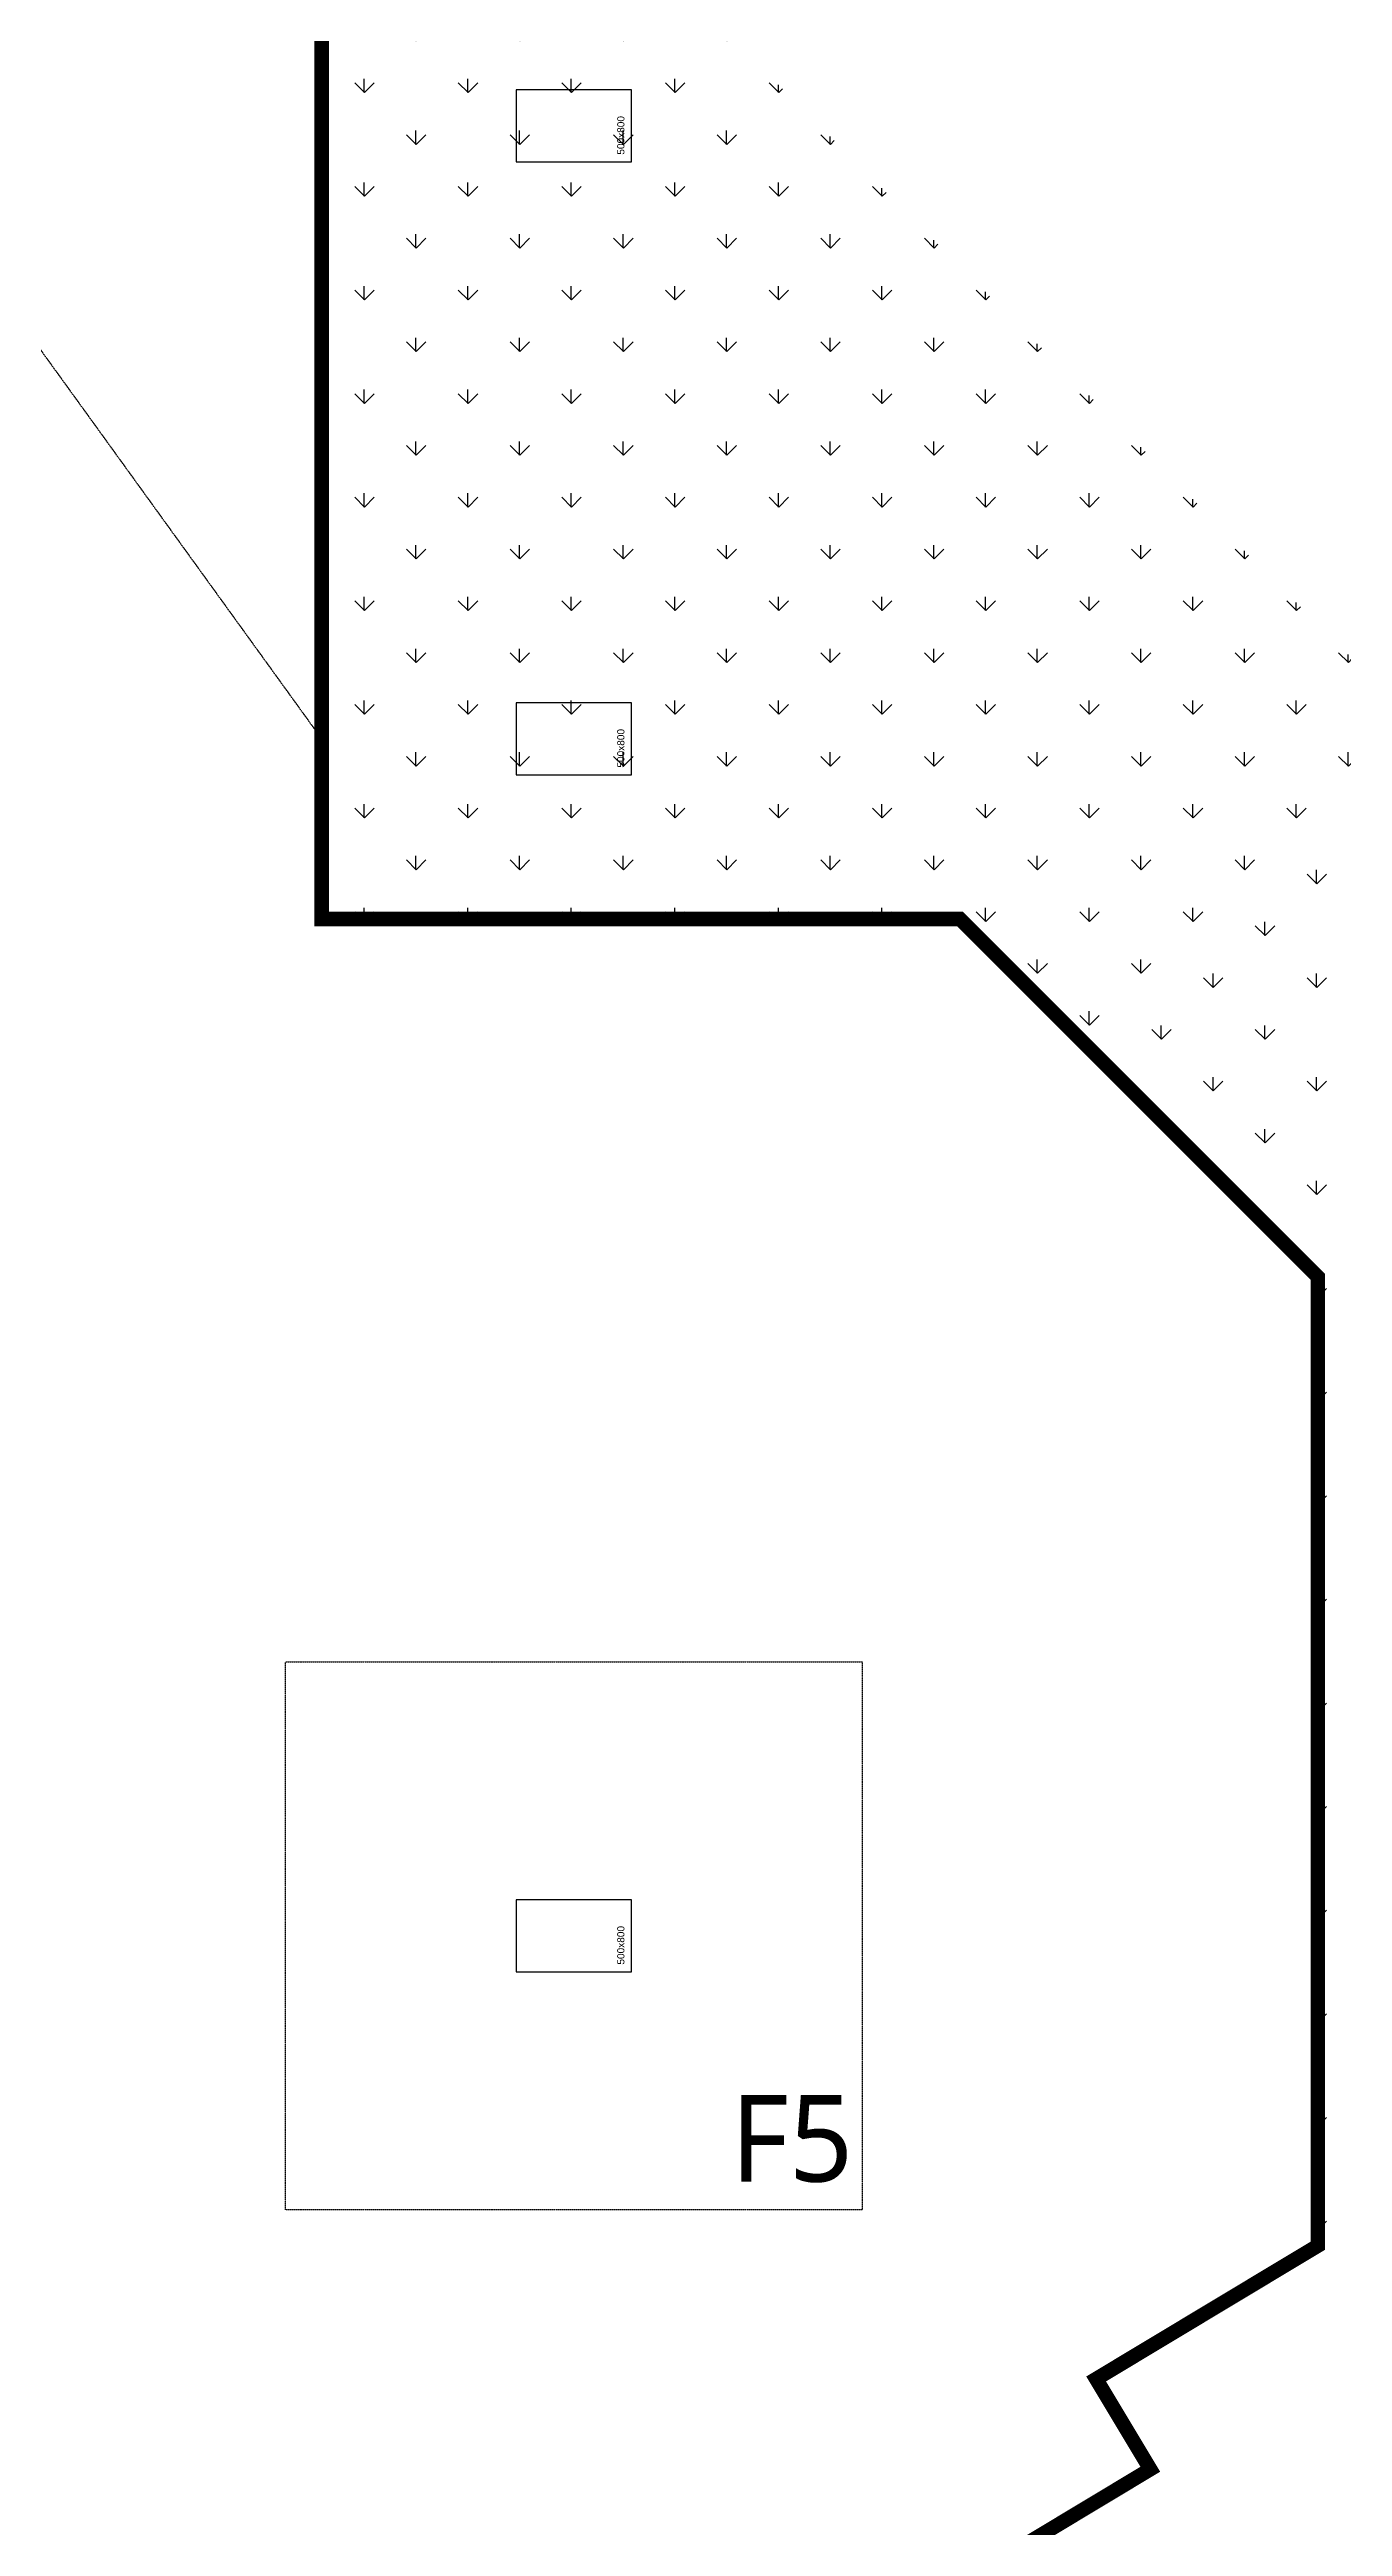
# Model space of a CAD drawing. Header units: millimetres. Extents: x 91591 to 1353697, y 75729 to 160586.
# Drawn here: x 666041 to 675010, y 99419 to 116594 of the extents above; entities that cross this region are included whole.
import ezdxf
from ezdxf.enums import TextEntityAlignment as Align

# ---------------------------------------------------------------- set-up
doc = ezdxf.new("R2010")
doc.units = ezdxf.units.MM
for name, pattern in [('H', [1.3, 0.8, -0.5]), ('HID', [2.5, 1.5, -1]), ('HIDDEN', [0.375, 0.25, -0.125])]:
    doc.linetypes.add(name, pattern=pattern)
for name, color, linetype in [('-S_F', 7, 'Continuous'), ('-S_F_NAME', 7, 'Continuous'), ('8', 8, 'Continuous'), ('S-FND_OUTLINE_공동주택 기초', 1, 'HID'), ('S-FND_내수압 슬래브 구간', 7, 'Continuous'), ('S-HAT', 252, 'Continuous'), ('XR-지하주차장$0$AA-COL', 2, 'Continuous')]:
    doc.layers.add(name, color=color, linetype=linetype)
doc.layers.add('DEFPOINT', color=142, linetype='Continuous', plot=False)
doc.styles.add('XR-지하주차장$0$Standard', font='arial.ttf')
doc.styles.add('맑은고딕', font='malgun.ttf')

# ---------------------------------------------------------------- blocks, each defined once
blk = doc.blocks.new('zw$D357')
at = {"layer": 'S-HAT'}
h = blk.add_hatch(dxfattribs=at)
h.set_pattern_fill('GRASS', color=251, scale=20)
h.set_pattern_definition([(90, (-2673507.57, 440661.74), (-359.21, 359.21), [95.25, -623.17]), (45, (-2673507.6, 440661.74), (-359.210245, 359.210245), [95.25, -412.75]), (135, (-2673507.6, 440661.74), (-359.210245, -359.210245), [95.25, -412.75])])
h.paths.add_polyline_path([(-10760, -35177), (-6332, -35177), (-5407, -36102), (-3569, -34263), (-3144, -33839), (-9088, -27896), (-10760, -27896)])
at = {"layer": '-S_F', "linetype": 'HIDDEN', "lineweight": -3}
blk.add_lwpolyline([(-11010, -40327), (-7010, -40327), (-7010, -44127), (-11010, -44127)], close=True, dxfattribs=at)
at = {"layer": 'S-FND_OUTLINE_공동주택 기초', "linetype": 'HIDDEN', "ltscale": 0.5, "const_width": 100}
blk.add_lwpolyline([(0, -55192), (-5376, -55192), (-9370, -48545), (-5012, -45926), (-5388, -45300), (-3850, -44376), (-3850, -37659), (-6332, -35177), (-10760, -35177), (-10760, -17877), (-220, -17877), (356, -18452)], dxfattribs=at)
at = {"layer": 'S-HAT', "color": 251}
for p, q in [((-3859, -34932), (-3859, -34837)), ((-3857, -34933), (-3924, -34865)), ((-3857, -34933), (-3790, -34865)), ((-4218, -35292), (-4218, -35196)), ((-4216, -35292), (-4284, -35224)), ((-4216, -35292), (-4149, -35224)), ((-4575, -35651), (-4643, -35584)), ((-4577, -35651), (-4577, -35555)), ((-4575, -35651), (-4508, -35584)), ((-3857, -35651), (-3924, -35584)), ((-3859, -35651), (-3859, -35555)), ((-3857, -35651), (-3790, -35584)), ((-4935, -36010), (-5002, -35943)), ((-4936, -36010), (-4936, -35915)), ((-4935, -36010), (-4867, -35943)), ((-4216, -36010), (-4284, -35943)), ((-4218, -36010), (-4218, -35915)), ((-4216, -36010), (-4149, -35943)), ((-4575, -36369), (-4643, -36302)), ((-4577, -36369), (-4577, -36274)), ((-4575, -36369), (-4508, -36302)), ((-3857, -36369), (-3924, -36302)), ((-3859, -36369), (-3859, -36274)), ((-3857, -36369), (-3790, -36302)), ((-4216, -36729), (-4284, -36661)), ((-4218, -36728), (-4218, -36633)), ((-4216, -36729), (-4149, -36661)), ((-3857, -37088), (-3924, -37021)), ((-3859, -37088), (-3859, -36992)), ((-3857, -37088), (-3790, -37021)), ((-3850, -37799), (-3790, -37739)), ((-3850, -38518), (-3790, -38457)), ((-3850, -39236), (-3790, -39176)), ((-3850, -39954), (-3790, -39894)), ((-3850, -40673), (-3790, -40613)), ((-3850, -41391), (-3790, -41331)), ((-3850, -42110), (-3790, -42049)), ((-3850, -42828), (-3790, -42768)), ((-3850, -43546), (-3790, -43486)), ((-3850, -44265), (-3790, -44205))]:
    blk.add_line(p, q, dxfattribs=at)
at = {"layer": 'XR-지하주차장$0$AA-COL'}
for points in [[(-8610, -29927), (-8610, -29427), (-9410, -29427), (-9410, -29927)], [(-8610, -34177), (-8610, -33677), (-9410, -33677), (-9410, -34177)], [(-8610, -42477), (-8610, -41977), (-9410, -41977), (-9410, -42477)]]:
    blk.add_lwpolyline(points, close=True, dxfattribs=at)
at = {"layer": 'Defpoints', "style": 'XR-지하주차장$0$Standard'}
for p in [(-8660, -29877), (-8660, -34127), (-8660, -42427)]:
    blk.add_text('500x800', height=50, rotation=90, dxfattribs=at).set_placement(p)
blk = doc.blocks.new('zw$1B46')
at = {"layer": 'S-FND_내수압 슬래브 구간', "color": 1, "linetype": 'H', "lineweight": -2}
blk.add_line((27700, 7050), (24760, 11118), dxfattribs=at)

msp = doc.modelspace()

# ---------------------------------------------------------------- block references
at = {"layer": '8'}
msp.add_blockref('zw$D357', (678689, 145741.8), dxfattribs=at)
at = {"layer": 'DEFPOINT'}
msp.add_blockref('zw$1B46', (640229.4, 104764.1), dxfattribs=at)

# ---------------------------------------------------------------- texts
at = {"layer": '-S_F_NAME', "lineweight": -3, "style": '맑은고딕'}
msp.add_text('F5', height=600, rotation=360, dxfattribs=at).set_placement((671189.9, 102110.1), align=Align.MIDDLE_CENTER)

doc.saveas('drawing.dxf')
